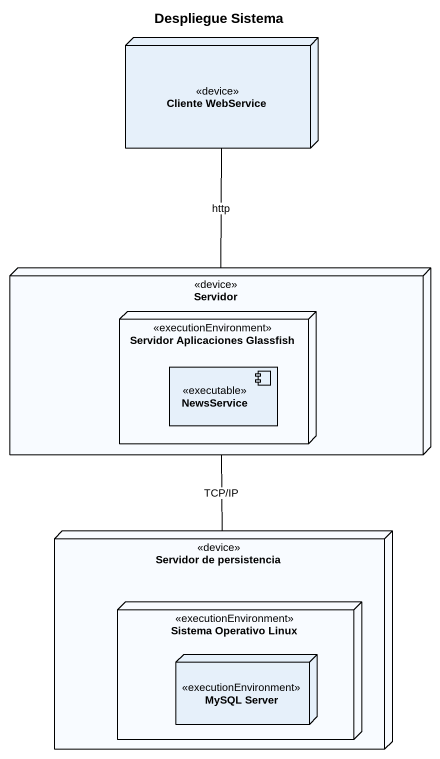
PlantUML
@startuml
title Despliegue Sistema
node "Cliente WebService" as Cliente_WebService <<device>>
node Servidor <<device>> {
  node "Servidor Aplicaciones Glassfish" as Servidor_Aplicaciones <<executionEnvironment>> {
    component NewsService <<executable>>
  }
}
node "Servidor de persistencia" as Servidor_de_persistencia <<device>> {
  node "Sistema Operativo Linux" as Sistema_Operativo_Linux <<executionEnvironment>> {
    node "MySQL Server" as MySQL_Server <<executionEnvironment>>
  }
}
Cliente_WebService -- Servidor : http
Servidor -- Servidor_de_persistencia : TCP/IP
@enduml
